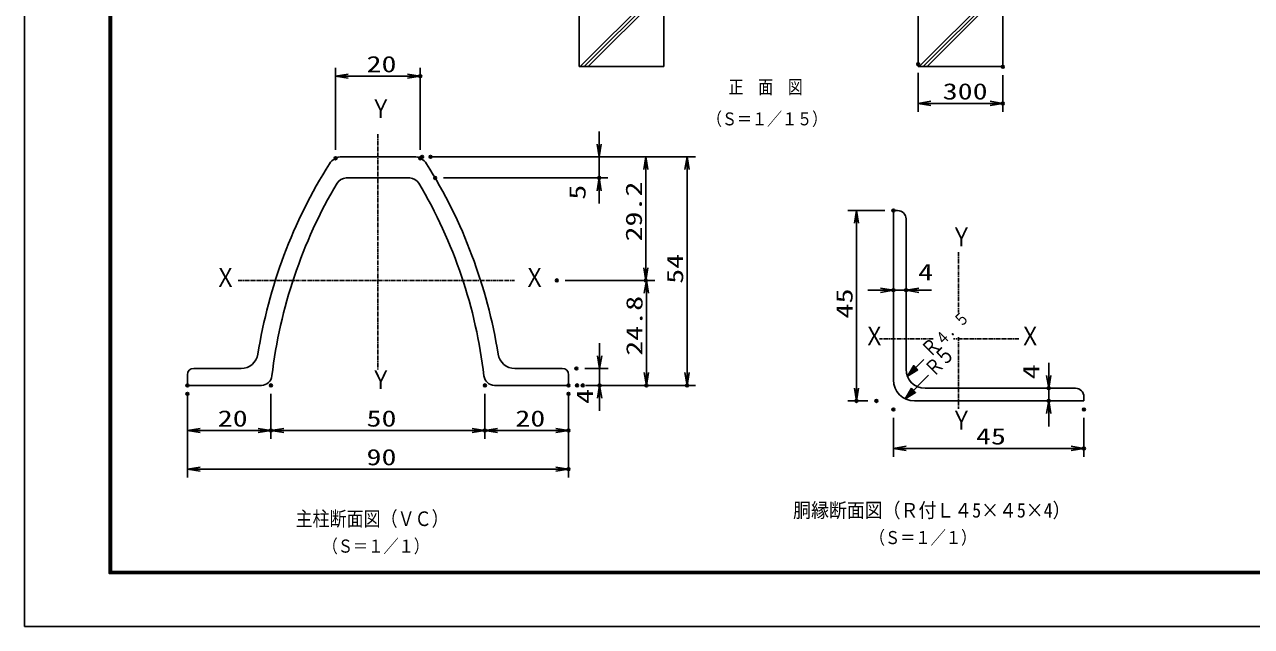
# Model space of a CAD drawing. Units: millimetres, scale not verified. Extents: x -4455 to 4455, y -3150 to 3150.
# Drawn here: x -4455 to -110, y -3150 to -1016 of the extents above; entities that cross this region are included whole.
import ezdxf
from ezdxf.enums import TextEntityAlignment as Align

# ---------------------------------------------------------------- set-up
doc = ezdxf.new("R2010")
doc.units = ezdxf.units.MM
doc.header["$LTSCALE"] = 20
doc.header["$PDMODE"] = 32
doc.header["$PDSIZE"] = 10
doc.linetypes.add('USER1', pattern=[1.125, 0.75, -0.125, 0.125, -0.125])
for name, color, linetype, lineweight in [('0-0_1', 7, 'Continuous', 25), ('0-1_2', 7, 'Continuous', 25), ('0-2_0', 4, 'Continuous', 25), ('0-4_EXTCNT-LMEC0', 2, 'Continuous', 25), ('0-6_EXTCNT-L', 1, 'Continuous', 25), ('0-7_WAKU', 7, 'Continuous', 25)]:
    doc.layers.add(name, color=color, linetype=linetype, lineweight=lineweight)
doc.layers.add('0-5_DEFPOINTS', color=7, linetype='Continuous')
doc.styles.add('ＭＳ ゴシック', font='')
doc.styles.get('ＭＳ ゴシック').set_extended_font_data('MS Gothic')

# ---------------------------------------------------------------- blocks, each defined once
blk = doc.blocks.new('DARROWS')
at = {"layer": '0-2_0', "color": 2}
blk.add_line((0, 0), (-19.982, 0), dxfattribs=at)
blk.add_lwpolyline([(-20, -3.333), (0, 0), (-20, 3.333)], dxfattribs=at)
blk = doc.blocks.new('C38')
at = {"layer": '0-0_1', "color": 4}
blk.add_line((72303.9, 29353.6), (73481, 30519.9), dxfattribs=at)
blk.add_lwpolyline([(73048.4, 29795.7), (72303.9, 29353.6), (72752.8, 30094)], close=True, dxfattribs=at)
blk.add_lwpolyline([(72974.5, 29870.3), (72602.2, 29649.2), (72826.7, 30019.4)], dxfattribs=at)

msp = doc.modelspace()

# ---------------------------------------------------------------- linework, layer by layer
at = {"layer": '0-0_1'}
for p, q in [((-2490.84, -1165.23), (-2490.84, -565.23)), ((-2190.84, -1165.23), (-2190.84, -565.23)), ((-1290.84, -1165.23), (-1290.84, -565.23)), ((-990.84, -1165.23), (-990.84, -565.23)), ((-2490.84, -1165.23), (-2190.84, -1165.23)), ((-1290.84, -1165.23), (-990.84, -1165.23)), ((-3331.07, -1485.27), (-3076.07, -1485.27)), ((-3316.07, -1560.27), (-3091.07, -1560.27)), ((-3878.57, -2257.77), (-3878.57, -2295.27)), ((-3688.07, -2235.27), (-3856.07, -2235.27)), ((-2719.07, -2235.27), (-2551.07, -2235.27)), ((-2528.57, -2257.77), (-2528.57, -2295.27)), ((-3616.07, -2295.27), (-3878.57, -2295.27)), ((-2791.07, -2295.27), (-2528.57, -2295.27))]:
    msp.add_line(p, q, dxfattribs=at)
at = {"layer": '0-0_1', "color": 4}
for p, q in [((-2487.48, -1165.23), (-2190.84, -868.59)), ((-1287.48, -1165.23), (-990.84, -868.59)), ((-2473.34, -1165.23), (-2190.84, -882.73)), ((-2459.19, -1165.23), (-2190.84, -896.87)), ((-1273.34, -1165.23), (-990.84, -882.73)), ((-1259.19, -1165.23), (-990.84, -896.87)), ((-1336.53, -2342.94), (-1254.01, -2258.65)), ((-1336.53, -2342.94), (-1314.65, -2305.59)), ((-1321.84, -2327.94), (-1310.9, -2309.26)), ((-1303.4, -2316.6), (-1321.84, -2327.94))]:
    msp.add_line(p, q, dxfattribs=at)
at = {"layer": '0-0_1', "color": 4, "linetype": 'USER1'}
for p, q in [((-3203.57, -1404.8), (-3203.57, -2239.46)), ((-1147.78, -1823.71), (-1147.78, -2037.42)), ((-3698.41, -1923.27), (-2720.39, -1923.27)), ((-1147.78, -2124.21), (-1147.78, -2378.96)), ((-1238.11, -2130.88), (-1427.31, -2130.88)), ((-934.14, -2130.88), (-1165.67, -2130.88))]:
    msp.add_line(p, q, dxfattribs=at)
at = {"layer": '0-0_1', "color": 4}
msp.add_lwpolyline([(-1314.65, -2305.59), (-1299.64, -2320.28), (-1336.53, -2342.94)], dxfattribs=at)
at = {"layer": '0-0_1'}
for centre, radius, start, end in [((-1851.08, -2466.96), 1800, 147.87775, 170.97737), ((-3331.07, -1537.77), 52.5, 90, 147.87762), ((-3076.07, -1537.77), 52.5, 32.12238, 90), ((-4556.05, -2466.96), 1800, 9.02258, 32.1222), ((-3316.07, -1597.77), 37.5, 90.00035, 149.40292), ((-3091.07, -1597.77), 37.5, 30.59708, 90), ((-1850.61, -2464.34), 1740, 149.4028, 173.32632), ((-4556.53, -2464.34), 1740, 6.67364, 30.59716), ((-3688.07, -2175.27), 60, 269.99979, 350.97733), ((-2719.07, -2175.27), 60, 189.02246, 270), ((-3856.07, -2257.77), 22.5, 90, 180), ((-2551.07, -2257.77), 22.5, 0, 90), ((-1266.04, -2238.09), 67.5, 180.00046, 270), ((-3616.07, -2257.77), 37.5, 270, 353.32654), ((-2791.07, -2257.77), 37.5, 186.67346, 270), ((-1303.54, -2275.59), 75, 180.00043, 270)]:
    msp.add_arc(centre, radius, start, end, dxfattribs=at)
at = {"layer": '0-1_2'}
for p, q in [((-1378.54, -2275.59), (-1378.54, -1675.59)), ((-1378.54, -1675.59), (-1363.54, -1675.59)), ((-1333.54, -1705.59), (-1333.54, -2238.09)), ((-1266.04, -2305.59), (-733.54, -2305.59)), ((-703.54, -2350.59), (-703.54, -2335.59)), ((-1303.54, -2350.59), (-703.54, -2350.59))]:
    msp.add_line(p, q, dxfattribs=at)
for centre in [(-1363.54, -1705.59), (-733.54, -2335.59)]:
    msp.add_arc(centre, 30, 0, 90, dxfattribs=at)
at = {"layer": '0-2_0', "color": 1}
for p, q in [((-3353.57, -1460.34), (-3353.57, -1169.31)), ((-3053.57, -1460.34), (-3053.57, -1169.31)), ((-3017.32, -1485.27), (-2079.1, -1485.27)), ((-3017.32, -1485.27), (-2390.1, -1485.27)), ((-2987.32, -1485.27), (-2225.1, -1485.27)), ((-2971.09, -1560.27), (-2390.1, -1560.27)), ((-2540.39, -1923.27), (-2225.1, -1923.27)), ((-2540.39, -1923.27), (-2223.1, -1923.27)), ((-2471.07, -2235.27), (-2388.57, -2235.27)), ((-2468.57, -2295.27), (-2079.1, -2295.27)), ((-2468.57, -2295.27), (-2223.1, -2295.27)), ((-2448.57, -2295.27), (-2388.57, -2295.27)), ((-3878.57, -2325.27), (-3878.57, -2622.31)), ((-3582.38, -2325.27), (-3582.38, -2485.31)), ((-3582.38, -2325.27), (-3582.38, -2485.31)), ((-2824.76, -2325.27), (-2824.76, -2485.31)), ((-2824.76, -2325.27), (-2824.76, -2485.31)), ((-2528.57, -2325.27), (-2528.57, -2622.31)), ((-3878.57, -2355.27), (-3878.57, -2485.31)), ((-2528.57, -2355.27), (-2528.57, -2485.31))]:
    msp.add_line(p, q, dxfattribs=at)
at = {"layer": '0-2_0', "color": 2}
for p, q in [((-3308.57, -1199.31), (-3098.57, -1199.31)), ((-2420.1, -1440.27), (-2420.1, -1395.27)), ((-2420.1, -1485.27), (-2420.1, -1560.27)), ((-2255.1, -1530.27), (-2255.1, -1878.27)), ((-2109.1, -1530.27), (-2109.1, -2250.27)), ((-2420.1, -1605.27), (-2420.1, -1650.27)), ((-2253.1, -1968.27), (-2253.1, -2250.27)), ((-2418.57, -2190.27), (-2418.57, -2145.27)), ((-2418.57, -2235.27), (-2418.57, -2295.27)), ((-2418.57, -2340.27), (-2418.57, -2385.27)), ((-3833.57, -2455.31), (-3627.38, -2455.31)), ((-3537.38, -2455.31), (-2869.76, -2455.31)), ((-2779.76, -2455.31), (-2573.57, -2455.31)), ((-3833.57, -2592.31), (-2573.57, -2592.31))]:
    msp.add_line(p, q, dxfattribs=at)
at = {"layer": '0-4_EXTCNT-LMEC0', "color": 1}
for p, q in [((-1408.54, -1675.59), (-1539.19, -1675.59)), ((-1468.54, -2350.59), (-1539.19, -2350.59)), ((-1378.54, -2410.59), (-1378.54, -2548.69)), ((-703.54, -2410.59), (-703.54, -2548.69))]:
    msp.add_line(p, q, dxfattribs=at)
at = {"layer": '0-4_EXTCNT-LMEC0'}
for p, q in [((-1509.19, -1720.59), (-1509.19, -2305.59)), ((-1423.54, -1958.1), (-1468.54, -1958.1)), ((-1378.54, -1958.1), (-1333.54, -1958.1)), ((-1288.54, -1958.1), (-1243.54, -1958.1)), ((-828.54, -2260.59), (-828.54, -2215.59)), ((-828.54, -2350.59), (-828.54, -2305.59)), ((-828.54, -2395.59), (-828.54, -2440.59)), ((-1333.54, -2518.69), (-748.54, -2518.69))]:
    msp.add_line(p, q, dxfattribs=at)
at = {"layer": '0-5_DEFPOINTS'}
for p in [(-1290.84, -1156.99), (-990.84, -1165.98), (-3053.57, -1199.31), (-990.84, -1295.9), (-3353.57, -1490.34), (-3053.57, -1490.34), (-3047.32, -1485.27), (-3017.32, -1485.27), (-3001.09, -1560.27), (-2420.1, -1560.27), (-1378.54, -1675.59), (-2570.39, -1923.27), (-2255.1, -1923.27), (-1378.54, -1958.1), (-1333.54, -1958.1), (-2501.07, -2235.27), (-3878.57, -2295.27), (-3582.38, -2295.27), (-2824.76, -2295.27), (-2528.57, -2295.27), (-2498.57, -2295.27), (-2478.57, -2295.27), (-2418.57, -2295.27), (-2253.1, -2295.27), (-2109.1, -2295.27), (-828.54, -2305.59), (-3878.57, -2325.27), (-2528.57, -2325.27), (-1509.19, -2350.59), (-1438.54, -2350.59), (-828.54, -2350.59), (-1378.54, -2380.59), (-703.54, -2380.59), (-3582.38, -2455.31), (-2824.76, -2455.31), (-2528.57, -2455.31), (-703.54, -2518.69), (-2528.57, -2592.31)]:
    msp.add_point(p, dxfattribs=at)
at = {"layer": '0-6_EXTCNT-L'}
for p, q in [((-1290.84, -1186.99), (-1290.84, -1325.9)), ((-990.84, -1195.98), (-990.84, -1325.9))]:
    msp.add_line(p, q, dxfattribs=at)
at = {"layer": '0-6_EXTCNT-L', "color": 2}
msp.add_line((-1245.84, -1295.9), (-1035.84, -1295.9), dxfattribs=at)
at = {"layer": '0-7_WAKU', "color": 3}
msp.add_lwpolyline([(-4455.04, 3149.97), (4454.96, 3149.97), (4454.96, -3150.03), (-4455.04, -3150.03)], close=True, dxfattribs=at)
at = {"layer": '0-7_WAKU'}
for points in [[(-4155.04, 2962.47), (4154.96, 2962.47), (4154.96, -2962.53), (-4155.04, -2962.53)], [(-4153.17, 2960.59), (4153.08, 2960.59), (4153.08, -2960.66), (-4153.17, -2960.66)], [(-4151.29, 2958.72), (4151.21, 2958.72), (4151.21, -2958.78), (-4151.29, -2958.78)], [(-4149.42, 2956.84), (4149.33, 2956.84), (4149.33, -2956.91), (-4149.42, -2956.91)], [(-4147.54, 2954.97), (4147.46, 2954.97), (4147.46, -2955.03), (-4147.54, -2955.03)]]:
    msp.add_lwpolyline(points, close=True, dxfattribs=at)

# ---------------------------------------------------------------- block references
at = {"layer": '0-2_0', "xscale": 2.25, "yscale": 2.25}
for p, rotation in [((-3353.57, -1199.31), 180), ((-2420.1, -1485.27), 270), ((-2255.1, -1485.27), 90), ((-2109.1, -1485.27), 90), ((-2420.1, -1560.27), 90), ((-2255.1, -1923.27), 270), ((-2253.1, -1923.27), 90), ((-2418.57, -2235.27), 270), ((-2253.1, -2295.27), 270), ((-2109.1, -2295.27), 270), ((-2418.57, -2295.27), 90), ((-3878.57, -2455.31), 180), ((-3582.38, -2455.31), 180), ((-2824.76, -2455.31), 180), ((-3878.57, -2592.31), 180)]:
    msp.add_blockref('DARROWS', p, dxfattribs=dict(at, rotation=rotation))
at = {"layer": '0-2_0'}
for name, p, xscale, yscale in [('DARROWS', (-3053.57, -1199.31), 2.25, 2.25), ('C38', (-4944.19, -3730.1), 0.05, 0.05), ('DARROWS', (-3582.38, -2455.31), 2.25, 2.25), ('DARROWS', (-2824.76, -2455.31), 2.25, 2.25), ('DARROWS', (-2528.57, -2455.31), 2.25, 2.25), ('DARROWS', (-2528.57, -2592.31), 2.25, 2.25)]:
    msp.add_blockref(name, p, dxfattribs=dict(at, xscale=xscale, yscale=yscale))
at = {"layer": '0-4_EXTCNT-LMEC0', "xscale": 2.25, "yscale": 2.25}
for p, rotation in [((-1509.19, -1675.59), 90), ((-1333.54, -1958.1), 180), ((-828.54, -2305.59), 270), ((-1509.19, -2350.59), 270), ((-828.54, -2350.59), 90), ((-1378.54, -2518.69), 180)]:
    msp.add_blockref('DARROWS', p, dxfattribs=dict(at, rotation=rotation))
for p in [(-1378.54, -1958.1), (-703.54, -2518.69)]:
    msp.add_blockref('DARROWS', p, dxfattribs=at)
at = {"layer": '0-6_EXTCNT-L', "xscale": 2.25, "yscale": 2.25, "rotation": 180}
msp.add_blockref('DARROWS', (-1290.84, -1295.9), dxfattribs=at)
at = {"layer": '0-6_EXTCNT-L', "xscale": 2.25, "yscale": 2.25}
msp.add_blockref('DARROWS', (-990.84, -1295.9), dxfattribs=at)

# ---------------------------------------------------------------- texts
at = {"layer": '0-0_1', "color": 4, "style": 'ＭＳ ゴシック'}
for s, height, width, p in [('Ｙ', 66.57, 0.85, (-3232.07, -1367.66)), ('（Ｓ＝１／１５）', 45.89, 0.85, (-2038.61, -1387.51)), ('Ｙ', 66.57, 0.85, (-1176.28, -1822.13)), ('Ｘ', 66.57, 0.85, (-3782.12, -1966.08)), ('Ｘ', 66.57, 0.85, (-2687.55, -1966.08)), ('Ｘ', 66.57, 0.85, (-1484.35, -2173.69)), ('Ｘ', 66.57, 0.85, (-932.64, -2173.69)), ('Ｙ', 66.57, 0.85, (-3232.07, -2328.58)), ('Ｙ', 66.57, 0.85, (-1176.28, -2471.77)), ('主柱断面図（ＶＣ）', 51.95, 0.85, (-3495.35, -2809.68)), ('胴縁断面図（Ｒ付Ｌ４5×４5×4）', 51.65, 0.9, (-1733.45, -2779.41)), ('（Ｓ＝１／１）', 46.48, 0.85, (-1462.13, -2872.07)), ('（Ｓ＝１／１）', 46.48, 0.85, (-3399.7, -2902.27))]:
    msp.add_text(s, height=height, dxfattribs=dict(at, width=width)).set_placement(p, align=Align.BOTTOM_LEFT)
at = {"layer": '0-0_1', "color": 4, "style": 'ＭＳ ゴシック', "width": 0.8}
for s, height, p in [('４．５', 43.3, (-1196.94, -2168.15)), ('Ｒ', 53.29, (-1236.73, -2210.67)), ('５', 57.73, (-1187.52, -2243.94)), ('Ｒ', 53.29, (-1224.33, -2279.55))]:
    msp.add_text(s, height=height, rotation=45, dxfattribs=at).set_placement(p, align=Align.BOTTOM_LEFT)
at = {"layer": '0-2_0', "color": 3, "style": 'ＭＳ ゴシック', "width": 1.35}
for s, p in [('20', (-3244.07, -1202.91)), ('20', (-3770.97, -2458.91)), ('50', (-3244.07, -2458.91)), ('20', (-2717.16, -2458.91)), ('90', (-3244.07, -2595.91))]:
    msp.add_text(s, height=57.77, dxfattribs=at).set_placement(p, align=Align.BOTTOM_LEFT)
for s, p in [('5', (-2451, -1637.31)), ('29.2', (-2251.5, -1785.27)), ('54', (-2105.5, -1935.27)), ('24.8', (-2249.5, -2190.27)), ('4', (-2425, -2361.31))]:
    msp.add_text(s, height=57.77, rotation=90, dxfattribs=at).set_placement(p, align=Align.BOTTOM_LEFT)
at = {"layer": '0-4_EXTCNT-LMEC0', "color": 4, "style": 'ＭＳ ゴシック', "width": 0.8}
msp.add_text('正\u3000面\u3000図', height=48.11, dxfattribs=at).set_placement((-1962.02, -1276.32), align=Align.BOTTOM_LEFT)
at = {"layer": '0-4_EXTCNT-LMEC0', "color": 3, "style": 'ＭＳ ゴシック', "width": 1.35}
for s, p in [('4', (-1290.52, -1940.08)), ('45', (-1086.04, -2522.29))]:
    msp.add_text(s, height=57.77, dxfattribs=at).set_placement(p, align=Align.BOTTOM_LEFT)
for s, p in [('45', (-1505.59, -2058.09)), ('4', (-844.83, -2273.85))]:
    msp.add_text(s, height=57.77, rotation=90, dxfattribs=at).set_placement(p, align=Align.BOTTOM_LEFT)
at = {"layer": '0-6_EXTCNT-L', "color": 3, "style": 'ＭＳ ゴシック', "width": 1.35}
msp.add_text('300', height=57.77, dxfattribs=at).set_placement((-1203.84, -1299.5), align=Align.BOTTOM_LEFT)

doc.saveas('drawing.dxf')
